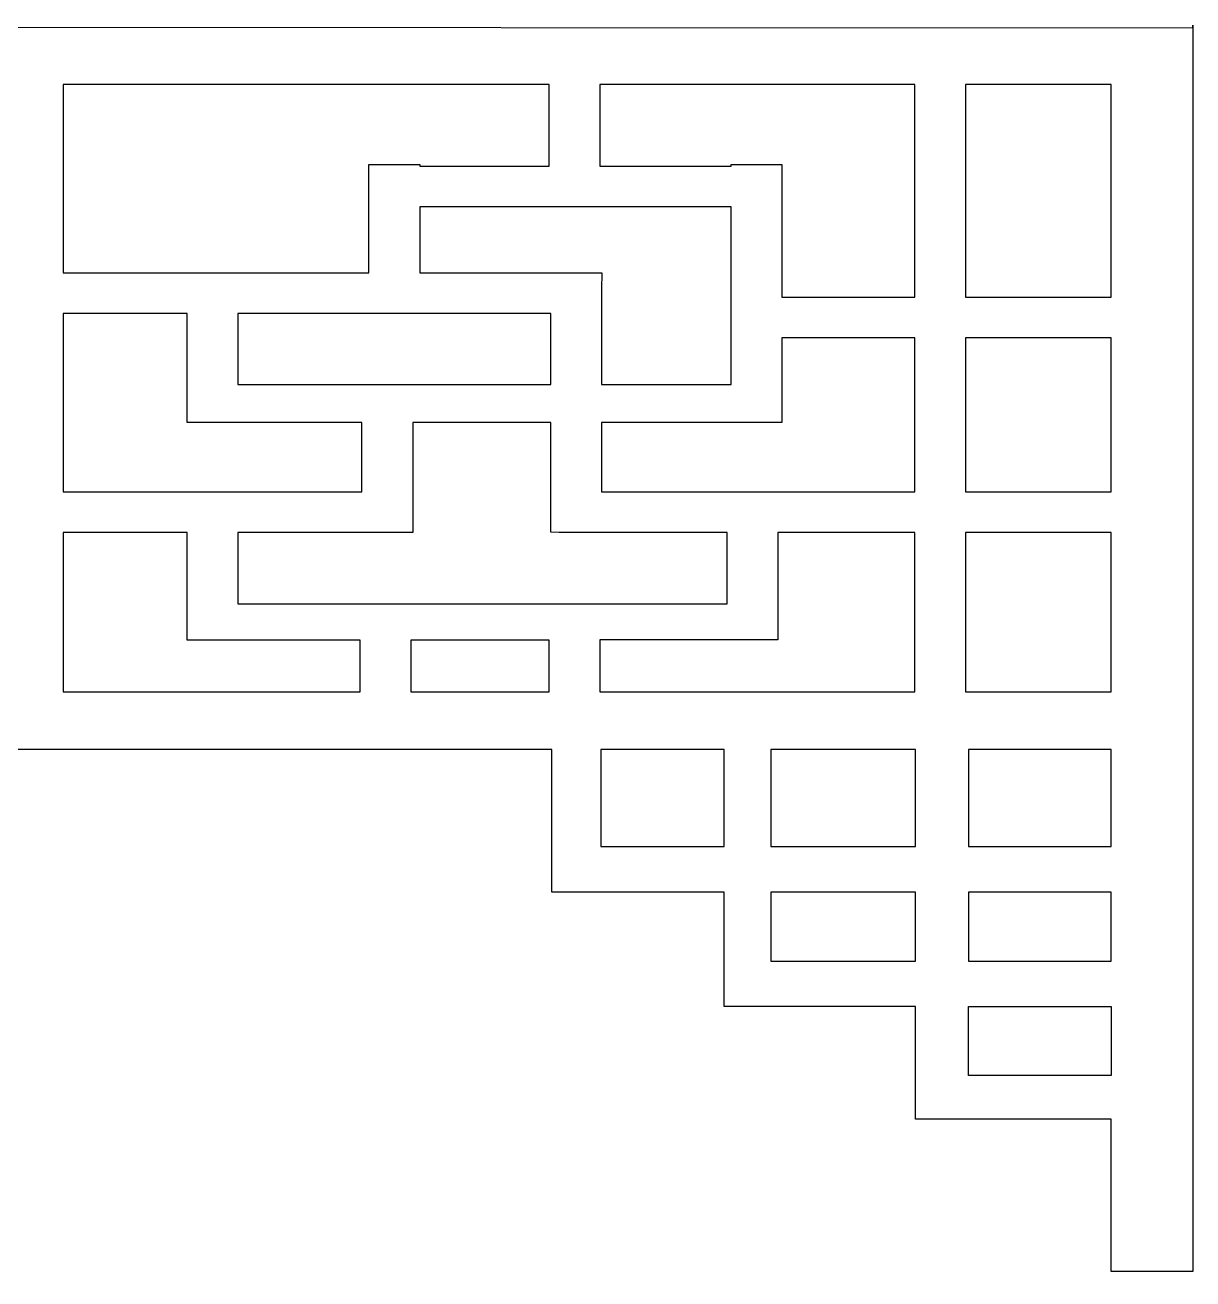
# Model space of a CAD drawing. Header units: centimetres. Extents: x -12.6 to 12.6, y -3.5 to 9.2.
# Drawn here: x 7.31 to 12.64, y -3.45 to 2.27 of the extents above; entities that cross this region are included whole.
import ezdxf

# ---------------------------------------------------------------- set-up
doc = ezdxf.new("R2010")
doc.units = ezdxf.units.CM
doc.header["$MEASUREMENT"] = 0

msp = doc.modelspace()

# ---------------------------------------------------------------- linework, layer by layer
at = {"color": 242}
for points, knots in [([(9.71681, -1.03813), (9.71681, -1.03813), (9.71681, -1.68893), (9.71681, -1.68893), (9.71681, -1.68893), (9.71681, -1.68893), (10.50429, -1.68893), (10.50429, -1.68893), (10.50429, -1.68893), (10.50429, -1.68893), (10.50429, -2.21057), (10.50429, -2.21057), (10.50429, -2.21057), (10.50429, -2.21057), (11.37797, -2.21057), (11.37797, -2.21057), (11.37797, -2.21057), (11.37797, -2.21057), (11.37797, -2.72474), (11.37797, -2.72474), (11.37797, -2.72474), (11.37797, -2.72474), (12.27171, -2.72474), (12.27171, -2.72474), (12.27171, -2.72474), (12.27171, -2.72474), (12.27171, -3.42096), (12.27171, -3.42096), (12.27171, -3.42096), (12.27171, -3.42096), (12.64448, -3.42096), (12.64448, -3.42096), (12.64448, -3.42096), (12.64448, -3.42096), (12.64448, -1.03813), (12.64448, -1.03813), (12.64448, -1.03813), (12.64448, -1.03813), (12.64448, -0.84156), (12.64448, -0.84156), (12.64448, -0.84156), (12.64448, -0.84156), (12.64448, 1.9979), (12.64448, 1.9979), (12.64448, 1.9979), (12.64448, 1.9979), (12.64448, 2.26964), (12.64448, 2.26964), (12.64448, 2.26964), (12.64448, 2.26964), (12.64448, 2.25736), (12.64448, 2.25736), (12.64448, 2.25736), (12.64448, 2.25736), (-12.63104, 2.26964), (-12.63104, 2.26964), (-12.63104, 2.26964), (-12.63104, 2.26964), (-12.63104, 1.9979), (-12.63104, 1.9979), (-12.63104, 1.9979), (-12.63104, 1.9979), (-12.63104, -0.84156), (-12.63104, -0.84156), (-12.63104, -0.84156), (-12.63104, -0.84156), (-12.63104, -1.03813), (-12.63104, -1.03813), (-12.63104, -1.03813), (-12.63104, -1.03813), (-12.63104, -3.45483), (-12.63104, -3.45483), (-12.63104, -3.45483), (-12.63104, -3.45483), (-12.25827, -3.45483), (-12.25827, -3.45483), (-12.25827, -3.45483), (-12.25827, -3.45483), (-12.25827, -2.72973), (-12.25827, -2.72973), (-12.25827, -2.72973), (-12.25827, -2.72973), (-11.35615, -2.72973), (-11.35615, -2.72973), (-11.35615, -2.72973), (-11.35615, -2.72973), (-11.35615, -2.21556), (-11.35615, -2.21556), (-11.35615, -2.21556), (-11.35615, -2.21556), (-10.49083, -2.21556), (-10.49083, -2.21556), (-10.49083, -2.21556), (-10.49083, -2.21556), (-10.49083, -1.66258), (-10.49083, -1.66258), (-10.49083, -1.66258), (-10.49083, -1.66258), (-9.68624, -1.66258), (-9.68624, -1.66258), (-9.68624, -1.66258), (-9.68624, -1.66258), (-9.68624, -1.03813), (-9.68624, -1.03813), (-9.68624, -1.03813), (-9.68624, -1.03813), (9.71681, -1.03813), (9.71681, -1.03813), (9.71681, -1.03813), (9.71681, -1.03813), (9.71681, -1.03813), (9.71681, -1.03813)], [0, 0, 0, 0, 0.0344828, 0.0344828, 0.0344828, 0.0344828, 0.0689655, 0.0689655, 0.0689655, 0.0689655, 0.1034483, 0.1034483, 0.1034483, 0.1034483, 0.137931, 0.137931, 0.137931, 0.137931, 0.1724138, 0.1724138, 0.1724138, 0.1724138, 0.2068966, 0.2068966, 0.2068966, 0.2068966, 0.2413793, 0.2413793, 0.2413793, 0.2413793, 0.2758621, 0.2758621, 0.2758621, 0.2758621, 0.3103448, 0.3103448, 0.3103448, 0.3103448, 0.3448276, 0.3448276, 0.3448276, 0.3448276, 0.3793103, 0.3793103, 0.3793103, 0.3793103, 0.4137931, 0.4137931, 0.4137931, 0.4137931, 0.4482759, 0.4482759, 0.4482759, 0.4482759, 0.4827586, 0.4827586, 0.4827586, 0.4827586, 0.5172414, 0.5172414, 0.5172414, 0.5172414, 0.5517241, 0.5517241, 0.5517241, 0.5517241, 0.5862069, 0.5862069, 0.5862069, 0.5862069, 0.6206897, 0.6206897, 0.6206897, 0.6206897, 0.6551724, 0.6551724, 0.6551724, 0.6551724, 0.6896552, 0.6896552, 0.6896552, 0.6896552, 0.7241379, 0.7241379, 0.7241379, 0.7241379, 0.7586207, 0.7586207, 0.7586207, 0.7586207, 0.7931034, 0.7931034, 0.7931034, 0.7931034, 0.8275862, 0.8275862, 0.8275862, 0.8275862, 0.862069, 0.862069, 0.862069, 0.862069, 0.8965517, 0.8965517, 0.8965517, 0.8965517, 0.9310345, 0.9310345, 0.9310345, 0.9310345, 1, 1, 1, 1]), ([(9.70476, 1.9979), (9.70476, 1.9979), (9.70476, 1.62545), (9.70476, 1.62545), (9.70476, 1.62545), (9.70476, 1.62545), (9.11371, 1.62545), (9.11371, 1.62545), (9.11371, 1.62545), (9.11371, 1.62545), (9.11371, 1.6338), (9.11371, 1.6338), (9.11371, 1.6338), (9.11371, 1.6338), (8.88208, 1.6338), (8.88208, 1.6338), (8.88208, 1.6338), (8.88208, 1.6338), (8.88208, 1.13796), (8.88208, 1.13796), (8.88208, 1.13796), (8.88208, 1.13796), (7.48537, 1.13796), (7.48537, 1.13796), (7.48537, 1.13796), (7.48537, 1.13796), (7.48537, 1.9979), (7.48537, 1.9979), (7.48537, 1.9979), (7.48537, 1.9979), (9.70476, 1.9979), (9.70476, 1.9979)], [0, 0, 0, 0, 0.1111111, 0.1111111, 0.1111111, 0.1111111, 0.2222222, 0.2222222, 0.2222222, 0.2222222, 0.3333333, 0.3333333, 0.3333333, 0.3333333, 0.4444444, 0.4444444, 0.4444444, 0.4444444, 0.5555556, 0.5555556, 0.5555556, 0.5555556, 0.6666667, 0.6666667, 0.6666667, 0.6666667, 0.7777778, 0.7777778, 0.7777778, 0.7777778, 1, 1, 1, 1]), ([(11.37409, 1.9979), (11.37409, 1.9979), (11.37409, 1.02806), (11.37409, 1.02806), (11.37409, 1.02806), (11.37409, 1.02806), (10.76705, 1.02806), (10.76705, 1.02806), (10.76705, 1.02806), (10.76705, 1.02806), (10.76705, 1.63338), (10.76705, 1.63338), (10.76705, 1.63338), (10.76705, 1.63338), (10.53543, 1.63338), (10.53543, 1.63338), (10.53543, 1.63338), (10.53543, 1.63338), (10.53543, 1.62545), (10.53543, 1.62545), (10.53543, 1.62545), (10.53543, 1.62545), (9.93638, 1.62545), (9.93638, 1.62545), (9.93638, 1.62545), (9.93638, 1.62545), (9.93638, 1.9979), (9.93638, 1.9979), (9.93638, 1.9979), (9.93638, 1.9979), (9.97883, 1.9979), (9.97883, 1.9979), (9.97883, 1.9979), (9.97883, 1.9979), (11.36516, 1.9979), (11.36516, 1.9979), (11.36516, 1.9979), (11.36516, 1.9979), (11.37409, 1.9979), (11.37409, 1.9979)], [0, 0, 0, 0, 0.0909091, 0.0909091, 0.0909091, 0.0909091, 0.1818182, 0.1818182, 0.1818182, 0.1818182, 0.2727273, 0.2727273, 0.2727273, 0.2727273, 0.3636364, 0.3636364, 0.3636364, 0.3636364, 0.4545455, 0.4545455, 0.4545455, 0.4545455, 0.5454545, 0.5454545, 0.5454545, 0.5454545, 0.6363636, 0.6363636, 0.6363636, 0.6363636, 0.7272727, 0.7272727, 0.7272727, 0.7272727, 0.8181818, 0.8181818, 0.8181818, 0.8181818, 1, 1, 1, 1]), ([(12.27171, 1.02806), (12.27171, 1.02806), (11.60572, 1.02806), (11.60572, 1.02806), (11.60572, 1.02806), (11.60572, 1.02806), (11.60572, 1.9979), (11.60572, 1.9979), (11.60572, 1.9979), (11.60572, 1.9979), (12.27171, 1.9979), (12.27171, 1.9979), (12.27171, 1.9979), (12.27171, 1.9979), (12.27171, 1.02806), (12.27171, 1.02806)], [0, 0, 0, 0, 0.2, 0.2, 0.2, 0.2, 0.4, 0.4, 0.4, 0.4, 0.6, 0.6, 0.6, 0.6, 1, 1, 1, 1]), ([(9.94437, 1.06264), (9.94437, 1.06264), (9.94536, 1.13853), (9.94536, 1.13853), (9.94536, 1.13853), (9.94536, 1.13853), (9.92324, 1.13796), (9.92324, 1.13796), (9.92324, 1.13796), (9.92324, 1.13796), (9.11371, 1.13796), (9.11371, 1.13796), (9.11371, 1.13796), (9.11371, 1.13796), (9.11371, 1.43965), (9.11371, 1.43965), (9.11371, 1.43965), (9.11371, 1.43965), (10.53543, 1.43965), (10.53543, 1.43965), (10.53543, 1.43965), (10.53543, 1.43965), (10.53543, 0.62916), (10.53543, 0.62916), (10.53543, 0.62916), (10.53543, 0.62916), (9.94437, 0.62916), (9.94437, 0.62916), (9.94437, 0.62916), (9.94437, 0.62916), (9.94437, 1.06264), (9.94437, 1.06264)], [0, 0, 0, 0, 0.1111111, 0.1111111, 0.1111111, 0.1111111, 0.2222222, 0.2222222, 0.2222222, 0.2222222, 0.3333333, 0.3333333, 0.3333333, 0.3333333, 0.4444444, 0.4444444, 0.4444444, 0.4444444, 0.5555556, 0.5555556, 0.5555556, 0.5555556, 0.6666667, 0.6666667, 0.6666667, 0.6666667, 0.7777778, 0.7777778, 0.7777778, 0.7777778, 1, 1, 1, 1]), ([(7.48537, 0.95216), (7.48537, 0.95216), (8.05142, 0.95216), (8.05142, 0.95216), (8.05142, 0.95216), (8.05142, 0.95216), (8.05142, 0.45512), (8.05142, 0.45512), (8.05142, 0.45512), (8.05142, 0.45512), (8.28304, 0.45512), (8.28304, 0.45512), (8.28304, 0.45512), (8.28304, 0.45512), (8.85013, 0.45512), (8.85013, 0.45512), (8.85013, 0.45512), (8.85013, 0.45512), (8.85013, 0.13932), (8.85013, 0.13932), (8.85013, 0.13932), (8.85013, 0.13932), (7.48537, 0.13932), (7.48537, 0.13932), (7.48537, 0.13932), (7.48537, 0.13932), (7.48537, 0.95216), (7.48537, 0.95216)], [0, 0, 0, 0, 0.125, 0.125, 0.125, 0.125, 0.25, 0.25, 0.25, 0.25, 0.375, 0.375, 0.375, 0.375, 0.5, 0.5, 0.5, 0.5, 0.625, 0.625, 0.625, 0.625, 0.75, 0.75, 0.75, 0.75, 1, 1, 1, 1]), ([(9.71274, 0.95216), (9.71274, 0.95216), (9.71274, 0.62916), (9.71274, 0.62916), (9.71274, 0.62916), (9.71274, 0.62916), (8.28304, 0.62916), (8.28304, 0.62916), (8.28304, 0.62916), (8.28304, 0.62916), (8.28304, 0.95216), (8.28304, 0.95216), (8.28304, 0.95216), (8.28304, 0.95216), (9.71274, 0.95216), (9.71274, 0.95216)], [0, 0, 0, 0, 0.2, 0.2, 0.2, 0.2, 0.4, 0.4, 0.4, 0.4, 0.6, 0.6, 0.6, 0.6, 1, 1, 1, 1]), ([(9.94437, 0.45512), (9.94437, 0.45512), (10.53543, 0.45512), (10.53543, 0.45512), (10.53543, 0.45512), (10.53543, 0.45512), (10.76705, 0.45512), (10.76705, 0.45512), (10.76705, 0.45512), (10.76705, 0.45512), (10.76705, 0.84226), (10.76705, 0.84226), (10.76705, 0.84226), (10.76705, 0.84226), (11.37409, 0.84226), (11.37409, 0.84226), (11.37409, 0.84226), (11.37409, 0.84226), (11.37409, 0.13932), (11.37409, 0.13932), (11.37409, 0.13932), (11.37409, 0.13932), (9.94437, 0.13932), (9.94437, 0.13932), (9.94437, 0.13932), (9.94437, 0.13932), (9.94437, 0.45512), (9.94437, 0.45512)], [0, 0, 0, 0, 0.125, 0.125, 0.125, 0.125, 0.25, 0.25, 0.25, 0.25, 0.375, 0.375, 0.375, 0.375, 0.5, 0.5, 0.5, 0.5, 0.625, 0.625, 0.625, 0.625, 0.75, 0.75, 0.75, 0.75, 1, 1, 1, 1]), ([(12.27171, 0.13932), (12.27171, 0.13932), (11.60572, 0.13932), (11.60572, 0.13932), (11.60572, 0.13932), (11.60572, 0.13932), (11.60572, 0.84226), (11.60572, 0.84226), (11.60572, 0.84226), (11.60572, 0.84226), (12.27171, 0.84226), (12.27171, 0.84226), (12.27171, 0.84226), (12.27171, 0.84226), (12.27171, 0.13932), (12.27171, 0.13932)], [0, 0, 0, 0, 0.2, 0.2, 0.2, 0.2, 0.4, 0.4, 0.4, 0.4, 0.6, 0.6, 0.6, 0.6, 1, 1, 1, 1]), ([(8.28304, -0.04647), (8.28304, -0.04647), (9.04162, -0.04647), (9.04162, -0.04647), (9.04162, -0.04647), (9.04162, -0.04647), (9.08271, -0.04729), (9.08271, -0.04729), (9.08271, -0.04729), (9.08271, -0.04729), (9.08176, -0.00729), (9.08176, -0.00729), (9.08176, -0.00729), (9.08176, -0.00729), (9.08176, 0.45512), (9.08176, 0.45512), (9.08176, 0.45512), (9.08176, 0.45512), (9.71274, 0.45512), (9.71274, 0.45512), (9.71274, 0.45512), (9.71274, 0.45512), (9.71274, -0.00729), (9.71274, -0.00729), (9.71274, -0.00729), (9.71274, -0.00729), (9.71234, -0.04494), (9.71234, -0.04494), (9.71234, -0.04494), (9.71234, -0.04494), (9.75048, -0.04647), (9.75048, -0.04647), (9.75048, -0.04647), (9.75048, -0.04647), (10.5178, -0.04647), (10.5178, -0.04647), (10.5178, -0.04647), (10.5178, -0.04647), (10.5178, -0.37196), (10.5178, -0.37196), (10.5178, -0.37196), (10.5178, -0.37196), (8.28304, -0.37196), (8.28304, -0.37196), (8.28304, -0.37196), (8.28304, -0.37196), (8.28304, -0.04647), (8.28304, -0.04647)], [0, 0, 0, 0, 0.0769231, 0.0769231, 0.0769231, 0.0769231, 0.1538462, 0.1538462, 0.1538462, 0.1538462, 0.2307692, 0.2307692, 0.2307692, 0.2307692, 0.3076923, 0.3076923, 0.3076923, 0.3076923, 0.3846154, 0.3846154, 0.3846154, 0.3846154, 0.4615385, 0.4615385, 0.4615385, 0.4615385, 0.5384615, 0.5384615, 0.5384615, 0.5384615, 0.6153846, 0.6153846, 0.6153846, 0.6153846, 0.6923077, 0.6923077, 0.6923077, 0.6923077, 0.7692308, 0.7692308, 0.7692308, 0.7692308, 0.8461538, 0.8461538, 0.8461538, 0.8461538, 1, 1, 1, 1]), ([(7.48537, -0.04647), (7.48537, -0.04647), (8.05142, -0.04647), (8.05142, -0.04647), (8.05142, -0.04647), (8.05142, -0.04647), (8.05142, -0.53904), (8.05142, -0.53904), (8.05142, -0.53904), (8.05142, -0.53904), (8.28304, -0.53904), (8.28304, -0.53904), (8.28304, -0.53904), (8.28304, -0.53904), (8.84215, -0.53862), (8.84215, -0.53862), (8.84215, -0.53862), (8.84215, -0.53862), (8.84215, -0.77446), (8.84215, -0.77446), (8.84215, -0.77446), (8.84215, -0.77446), (7.48537, -0.77446), (7.48537, -0.77446), (7.48537, -0.77446), (7.48537, -0.77446), (7.48537, -0.04647), (7.48537, -0.04647)], [0, 0, 0, 0, 0.125, 0.125, 0.125, 0.125, 0.25, 0.25, 0.25, 0.25, 0.375, 0.375, 0.375, 0.375, 0.5, 0.5, 0.5, 0.5, 0.625, 0.625, 0.625, 0.625, 0.75, 0.75, 0.75, 0.75, 1, 1, 1, 1]), ([(9.93638, -0.77446), (9.93638, -0.77446), (9.93638, -0.53779), (9.93638, -0.53779), (9.93638, -0.53779), (9.93638, -0.53779), (10.5178, -0.53735), (10.5178, -0.53735), (10.5178, -0.53735), (10.5178, -0.53735), (10.74943, -0.53735), (10.74943, -0.53735), (10.74943, -0.53735), (10.74943, -0.53735), (10.74943, -0.04647), (10.74943, -0.04647), (10.74943, -0.04647), (10.74943, -0.04647), (11.37409, -0.04647), (11.37409, -0.04647), (11.37409, -0.04647), (11.37409, -0.04647), (11.37409, -0.77446), (11.37409, -0.77446), (11.37409, -0.77446), (11.37409, -0.77446), (11.36516, -0.77446), (11.36516, -0.77446), (11.36516, -0.77446), (11.36516, -0.77446), (9.97883, -0.77446), (9.97883, -0.77446), (9.97883, -0.77446), (9.97883, -0.77446), (9.93638, -0.77446), (9.93638, -0.77446)], [0, 0, 0, 0, 0.1, 0.1, 0.1, 0.1, 0.2, 0.2, 0.2, 0.2, 0.3, 0.3, 0.3, 0.3, 0.4, 0.4, 0.4, 0.4, 0.5, 0.5, 0.5, 0.5, 0.6, 0.6, 0.6, 0.6, 0.7, 0.7, 0.7, 0.7, 0.8, 0.8, 0.8, 0.8, 1, 1, 1, 1]), ([(11.60572, -0.77446), (11.60572, -0.77446), (11.60572, -0.04647), (11.60572, -0.04647), (11.60572, -0.04647), (11.60572, -0.04647), (12.27171, -0.04647), (12.27171, -0.04647), (12.27171, -0.04647), (12.27171, -0.04647), (12.27171, -0.77446), (12.27171, -0.77446), (12.27171, -0.77446), (12.27171, -0.77446), (11.60572, -0.77446), (11.60572, -0.77446)], [0, 0, 0, 0, 0.2, 0.2, 0.2, 0.2, 0.4, 0.4, 0.4, 0.4, 0.6, 0.6, 0.6, 0.6, 1, 1, 1, 1]), ([(9.07378, -0.77446), (9.07378, -0.77446), (9.07378, -0.53844), (9.07378, -0.53844), (9.07378, -0.53844), (9.07378, -0.53844), (9.70476, -0.53796), (9.70476, -0.53796), (9.70476, -0.53796), (9.70476, -0.53796), (9.70476, -0.77446), (9.70476, -0.77446), (9.70476, -0.77446), (9.70476, -0.77446), (9.14704, -0.77446), (9.14704, -0.77446), (9.14704, -0.77446), (9.14704, -0.77446), (9.07378, -0.77446), (9.07378, -0.77446)], [0, 0, 0, 0, 0.1666667, 0.1666667, 0.1666667, 0.1666667, 0.3333333, 0.3333333, 0.3333333, 0.3333333, 0.5, 0.5, 0.5, 0.5, 0.6666667, 0.6666667, 0.6666667, 0.6666667, 1, 1, 1, 1]), ([(9.94153, -1.03813), (9.94153, -1.03813), (10.50429, -1.03813), (10.50429, -1.03813), (10.50429, -1.03813), (10.50429, -1.03813), (10.50429, -1.47998), (10.50429, -1.47998), (10.50429, -1.47998), (10.50429, -1.47998), (9.94153, -1.47998), (9.94153, -1.47998), (9.94153, -1.47998), (9.94153, -1.47998), (9.94153, -1.03813), (9.94153, -1.03813), (9.94153, -1.03813), (9.94153, -1.03813), (9.94153, -1.03813), (9.94153, -1.03813)], [0, 0, 0, 0, 0.1666667, 0.1666667, 0.1666667, 0.1666667, 0.3333333, 0.3333333, 0.3333333, 0.3333333, 0.5, 0.5, 0.5, 0.5, 0.6666667, 0.6666667, 0.6666667, 0.6666667, 1, 1, 1, 1]), ([(10.71759, -1.03813), (10.71759, -1.03813), (11.37797, -1.03813), (11.37797, -1.03813), (11.37797, -1.03813), (11.37797, -1.03813), (11.37797, -1.47998), (11.37797, -1.47998), (11.37797, -1.47998), (11.37797, -1.47998), (10.71759, -1.47998), (10.71759, -1.47998), (10.71759, -1.47998), (10.71759, -1.47998), (10.71759, -1.03813), (10.71759, -1.03813)], [0, 0, 0, 0, 0.2, 0.2, 0.2, 0.2, 0.4, 0.4, 0.4, 0.4, 0.6, 0.6, 0.6, 0.6, 1, 1, 1, 1]), ([(11.61921, -1.03813), (11.61921, -1.03813), (12.27171, -1.03813), (12.27171, -1.03813), (12.27171, -1.03813), (12.27171, -1.03813), (12.27171, -1.47998), (12.27171, -1.47998), (12.27171, -1.47998), (12.27171, -1.47998), (11.61921, -1.47998), (11.61921, -1.47998), (11.61921, -1.47998), (11.61921, -1.47998), (11.61921, -1.03813), (11.61921, -1.03813), (11.61921, -1.03813), (11.61921, -1.03813), (11.61921, -1.03813), (11.61921, -1.03813)], [0, 0, 0, 0, 0.1666667, 0.1666667, 0.1666667, 0.1666667, 0.3333333, 0.3333333, 0.3333333, 0.3333333, 0.5, 0.5, 0.5, 0.5, 0.6666667, 0.6666667, 0.6666667, 0.6666667, 1, 1, 1, 1]), ([(10.71759, -1.68893), (10.71759, -1.68893), (11.37797, -1.68893), (11.37797, -1.68893), (11.37797, -1.68893), (11.37797, -1.68893), (11.37797, -2.0046), (11.37797, -2.0046), (11.37797, -2.0046), (11.37797, -2.0046), (10.71759, -2.0046), (10.71759, -2.0046), (10.71759, -2.0046), (10.71759, -2.0046), (10.71759, -1.68893), (10.71759, -1.68893)], [0, 0, 0, 0, 0.2, 0.2, 0.2, 0.2, 0.4, 0.4, 0.4, 0.4, 0.6, 0.6, 0.6, 0.6, 1, 1, 1, 1]), ([(12.27171, -1.68893), (12.27171, -1.68893), (12.27171, -2.0046), (12.27171, -2.0046), (12.27171, -2.0046), (12.27171, -2.0046), (11.61921, -2.0046), (11.61921, -2.0046), (11.61921, -2.0046), (11.61921, -2.0046), (11.61921, -1.68893), (11.61921, -1.68893), (11.61921, -1.68893), (11.61921, -1.68893), (12.27171, -1.68893), (12.27171, -1.68893), (12.27171, -1.68893), (12.27171, -1.68893), (12.27171, -1.68893), (12.27171, -1.68893)], [0, 0, 0, 0, 0.1666667, 0.1666667, 0.1666667, 0.1666667, 0.3333333, 0.3333333, 0.3333333, 0.3333333, 0.5, 0.5, 0.5, 0.5, 0.6666667, 0.6666667, 0.6666667, 0.6666667, 1, 1, 1, 1]), ([(12.27171, -2.21057), (12.27171, -2.21057), (11.61921, -2.21057), (11.61921, -2.21057), (11.61921, -2.21057), (11.61921, -2.21057), (11.61921, -2.52548), (11.61921, -2.52548), (11.61921, -2.52548), (11.61921, -2.52548), (12.27171, -2.52548), (12.27171, -2.52548), (12.27171, -2.52548), (12.27171, -2.52548), (12.27171, -2.21057), (12.27171, -2.21057)], [0, 0, 0, 0, 0.2, 0.2, 0.2, 0.2, 0.4, 0.4, 0.4, 0.4, 0.6, 0.6, 0.6, 0.6, 1, 1, 1, 1])]:
    msp.add_open_spline(points, degree=3, knots=knots, dxfattribs=at)
at = {"color": 242, "lineweight": 9}
for points, knots in [([(9.71681, -1.03813), (9.71681, -1.03813), (9.71681, -1.68893), (9.71681, -1.68893), (9.71681, -1.68893), (9.71681, -1.68893), (10.50429, -1.68893), (10.50429, -1.68893), (10.50429, -1.68893), (10.50429, -1.68893), (10.50429, -2.21057), (10.50429, -2.21057), (10.50429, -2.21057), (10.50429, -2.21057), (11.37797, -2.21057), (11.37797, -2.21057), (11.37797, -2.21057), (11.37797, -2.21057), (11.37797, -2.72474), (11.37797, -2.72474), (11.37797, -2.72474), (11.37797, -2.72474), (12.27171, -2.72474), (12.27171, -2.72474), (12.27171, -2.72474), (12.27171, -2.72474), (12.27171, -3.42096), (12.27171, -3.42096), (12.27171, -3.42096), (12.27171, -3.42096), (12.64448, -3.42096), (12.64448, -3.42096), (12.64448, -3.42096), (12.64448, -3.42096), (12.64448, -1.03813), (12.64448, -1.03813), (12.64448, -1.03813), (12.64448, -1.03813), (12.64448, -0.84156), (12.64448, -0.84156), (12.64448, -0.84156), (12.64448, -0.84156), (12.64448, 1.9979), (12.64448, 1.9979), (12.64448, 1.9979), (12.64448, 1.9979), (12.64448, 2.26964), (12.64448, 2.26964), (12.64448, 2.26964), (12.64448, 2.26964), (12.64448, 2.25736), (12.64448, 2.25736), (12.64448, 2.25736), (12.64448, 2.25736), (-12.63104, 2.26964), (-12.63104, 2.26964), (-12.63104, 2.26964), (-12.63104, 2.26964), (-12.63104, 1.9979), (-12.63104, 1.9979), (-12.63104, 1.9979), (-12.63104, 1.9979), (-12.63104, -0.84156), (-12.63104, -0.84156), (-12.63104, -0.84156), (-12.63104, -0.84156), (-12.63104, -1.03813), (-12.63104, -1.03813), (-12.63104, -1.03813), (-12.63104, -1.03813), (-12.63104, -3.45483), (-12.63104, -3.45483), (-12.63104, -3.45483), (-12.63104, -3.45483), (-12.25827, -3.45483), (-12.25827, -3.45483), (-12.25827, -3.45483), (-12.25827, -3.45483), (-12.25827, -2.72973), (-12.25827, -2.72973), (-12.25827, -2.72973), (-12.25827, -2.72973), (-11.35615, -2.72973), (-11.35615, -2.72973), (-11.35615, -2.72973), (-11.35615, -2.72973), (-11.35615, -2.21556), (-11.35615, -2.21556), (-11.35615, -2.21556), (-11.35615, -2.21556), (-10.49083, -2.21556), (-10.49083, -2.21556), (-10.49083, -2.21556), (-10.49083, -2.21556), (-10.49083, -1.66258), (-10.49083, -1.66258), (-10.49083, -1.66258), (-10.49083, -1.66258), (-9.68624, -1.66258), (-9.68624, -1.66258), (-9.68624, -1.66258), (-9.68624, -1.66258), (-9.68624, -1.03813), (-9.68624, -1.03813), (-9.68624, -1.03813), (-9.68624, -1.03813), (9.71681, -1.03813), (9.71681, -1.03813)], [0, 0, 0, 0, 0.0357143, 0.0357143, 0.0357143, 0.0357143, 0.0714286, 0.0714286, 0.0714286, 0.0714286, 0.1071429, 0.1071429, 0.1071429, 0.1071429, 0.1428571, 0.1428571, 0.1428571, 0.1428571, 0.1785714, 0.1785714, 0.1785714, 0.1785714, 0.2142857, 0.2142857, 0.2142857, 0.2142857, 0.25, 0.25, 0.25, 0.25, 0.2857143, 0.2857143, 0.2857143, 0.2857143, 0.3214286, 0.3214286, 0.3214286, 0.3214286, 0.3571429, 0.3571429, 0.3571429, 0.3571429, 0.3928571, 0.3928571, 0.3928571, 0.3928571, 0.4285714, 0.4285714, 0.4285714, 0.4285714, 0.4642857, 0.4642857, 0.4642857, 0.4642857, 0.5, 0.5, 0.5, 0.5, 0.5357143, 0.5357143, 0.5357143, 0.5357143, 0.5714286, 0.5714286, 0.5714286, 0.5714286, 0.6071429, 0.6071429, 0.6071429, 0.6071429, 0.6428571, 0.6428571, 0.6428571, 0.6428571, 0.6785714, 0.6785714, 0.6785714, 0.6785714, 0.7142857, 0.7142857, 0.7142857, 0.7142857, 0.75, 0.75, 0.75, 0.75, 0.7857143, 0.7857143, 0.7857143, 0.7857143, 0.8214286, 0.8214286, 0.8214286, 0.8214286, 0.8571429, 0.8571429, 0.8571429, 0.8571429, 0.8928571, 0.8928571, 0.8928571, 0.8928571, 0.9285714, 0.9285714, 0.9285714, 0.9285714, 1, 1, 1, 1]), ([(9.70476, 1.9979), (9.70476, 1.9979), (9.70476, 1.62545), (9.70476, 1.62545), (9.70476, 1.62545), (9.70476, 1.62545), (9.11371, 1.62545), (9.11371, 1.62545), (9.11371, 1.62545), (9.11371, 1.62545), (9.11371, 1.6338), (9.11371, 1.6338), (9.11371, 1.6338), (9.11371, 1.6338), (8.88208, 1.6338), (8.88208, 1.6338), (8.88208, 1.6338), (8.88208, 1.6338), (8.88208, 1.13796), (8.88208, 1.13796), (8.88208, 1.13796), (8.88208, 1.13796), (7.48537, 1.13796), (7.48537, 1.13796), (7.48537, 1.13796), (7.48537, 1.13796), (7.48537, 1.9979), (7.48537, 1.9979), (7.48537, 1.9979), (7.48537, 1.9979), (9.70476, 1.9979), (9.70476, 1.9979)], [0, 0, 0, 0, 0.1111111, 0.1111111, 0.1111111, 0.1111111, 0.2222222, 0.2222222, 0.2222222, 0.2222222, 0.3333333, 0.3333333, 0.3333333, 0.3333333, 0.4444444, 0.4444444, 0.4444444, 0.4444444, 0.5555556, 0.5555556, 0.5555556, 0.5555556, 0.6666667, 0.6666667, 0.6666667, 0.6666667, 0.7777778, 0.7777778, 0.7777778, 0.7777778, 1, 1, 1, 1]), ([(11.37409, 1.9979), (11.37409, 1.9979), (11.37409, 1.02806), (11.37409, 1.02806), (11.37409, 1.02806), (11.37409, 1.02806), (10.76705, 1.02806), (10.76705, 1.02806), (10.76705, 1.02806), (10.76705, 1.02806), (10.76705, 1.63338), (10.76705, 1.63338), (10.76705, 1.63338), (10.76705, 1.63338), (10.53543, 1.63338), (10.53543, 1.63338), (10.53543, 1.63338), (10.53543, 1.63338), (10.53543, 1.62545), (10.53543, 1.62545), (10.53543, 1.62545), (10.53543, 1.62545), (9.93638, 1.62545), (9.93638, 1.62545), (9.93638, 1.62545), (9.93638, 1.62545), (9.93638, 1.9979), (9.93638, 1.9979), (9.93638, 1.9979), (9.93638, 1.9979), (9.97883, 1.9979), (9.97883, 1.9979), (9.97883, 1.9979), (9.97883, 1.9979), (11.36516, 1.9979), (11.36516, 1.9979), (11.36516, 1.9979), (11.36516, 1.9979), (11.37409, 1.9979), (11.37409, 1.9979)], [0, 0, 0, 0, 0.0909091, 0.0909091, 0.0909091, 0.0909091, 0.1818182, 0.1818182, 0.1818182, 0.1818182, 0.2727273, 0.2727273, 0.2727273, 0.2727273, 0.3636364, 0.3636364, 0.3636364, 0.3636364, 0.4545455, 0.4545455, 0.4545455, 0.4545455, 0.5454545, 0.5454545, 0.5454545, 0.5454545, 0.6363636, 0.6363636, 0.6363636, 0.6363636, 0.7272727, 0.7272727, 0.7272727, 0.7272727, 0.8181818, 0.8181818, 0.8181818, 0.8181818, 1, 1, 1, 1]), ([(12.27171, 1.02806), (12.27171, 1.02806), (11.60572, 1.02806), (11.60572, 1.02806), (11.60572, 1.02806), (11.60572, 1.02806), (11.60572, 1.9979), (11.60572, 1.9979), (11.60572, 1.9979), (11.60572, 1.9979), (12.27171, 1.9979), (12.27171, 1.9979), (12.27171, 1.9979), (12.27171, 1.9979), (12.27171, 1.02806), (12.27171, 1.02806)], [0, 0, 0, 0, 0.2, 0.2, 0.2, 0.2, 0.4, 0.4, 0.4, 0.4, 0.6, 0.6, 0.6, 0.6, 1, 1, 1, 1]), ([(9.94437, 1.06264), (9.94437, 1.06264), (9.94536, 1.13853), (9.94536, 1.13853), (9.94536, 1.13853), (9.94536, 1.13853), (9.92324, 1.13796), (9.92324, 1.13796), (9.92324, 1.13796), (9.92324, 1.13796), (9.11371, 1.13796), (9.11371, 1.13796), (9.11371, 1.13796), (9.11371, 1.13796), (9.11371, 1.43965), (9.11371, 1.43965), (9.11371, 1.43965), (9.11371, 1.43965), (10.53543, 1.43965), (10.53543, 1.43965), (10.53543, 1.43965), (10.53543, 1.43965), (10.53543, 0.62916), (10.53543, 0.62916), (10.53543, 0.62916), (10.53543, 0.62916), (9.94437, 0.62916), (9.94437, 0.62916), (9.94437, 0.62916), (9.94437, 0.62916), (9.94437, 1.06264), (9.94437, 1.06264)], [0, 0, 0, 0, 0.1111111, 0.1111111, 0.1111111, 0.1111111, 0.2222222, 0.2222222, 0.2222222, 0.2222222, 0.3333333, 0.3333333, 0.3333333, 0.3333333, 0.4444444, 0.4444444, 0.4444444, 0.4444444, 0.5555556, 0.5555556, 0.5555556, 0.5555556, 0.6666667, 0.6666667, 0.6666667, 0.6666667, 0.7777778, 0.7777778, 0.7777778, 0.7777778, 1, 1, 1, 1]), ([(7.48537, 0.95216), (7.48537, 0.95216), (8.05142, 0.95216), (8.05142, 0.95216), (8.05142, 0.95216), (8.05142, 0.95216), (8.05142, 0.45512), (8.05142, 0.45512), (8.05142, 0.45512), (8.05142, 0.45512), (8.28304, 0.45512), (8.28304, 0.45512), (8.28304, 0.45512), (8.28304, 0.45512), (8.85013, 0.45512), (8.85013, 0.45512), (8.85013, 0.45512), (8.85013, 0.45512), (8.85013, 0.13932), (8.85013, 0.13932), (8.85013, 0.13932), (8.85013, 0.13932), (7.48537, 0.13932), (7.48537, 0.13932), (7.48537, 0.13932), (7.48537, 0.13932), (7.48537, 0.95216), (7.48537, 0.95216)], [0, 0, 0, 0, 0.125, 0.125, 0.125, 0.125, 0.25, 0.25, 0.25, 0.25, 0.375, 0.375, 0.375, 0.375, 0.5, 0.5, 0.5, 0.5, 0.625, 0.625, 0.625, 0.625, 0.75, 0.75, 0.75, 0.75, 1, 1, 1, 1]), ([(9.71274, 0.95216), (9.71274, 0.95216), (9.71274, 0.62916), (9.71274, 0.62916), (9.71274, 0.62916), (9.71274, 0.62916), (8.28304, 0.62916), (8.28304, 0.62916), (8.28304, 0.62916), (8.28304, 0.62916), (8.28304, 0.95216), (8.28304, 0.95216), (8.28304, 0.95216), (8.28304, 0.95216), (9.71274, 0.95216), (9.71274, 0.95216)], [0, 0, 0, 0, 0.2, 0.2, 0.2, 0.2, 0.4, 0.4, 0.4, 0.4, 0.6, 0.6, 0.6, 0.6, 1, 1, 1, 1]), ([(9.94437, 0.45512), (9.94437, 0.45512), (10.53543, 0.45512), (10.53543, 0.45512), (10.53543, 0.45512), (10.53543, 0.45512), (10.76705, 0.45512), (10.76705, 0.45512), (10.76705, 0.45512), (10.76705, 0.45512), (10.76705, 0.84226), (10.76705, 0.84226), (10.76705, 0.84226), (10.76705, 0.84226), (11.37409, 0.84226), (11.37409, 0.84226), (11.37409, 0.84226), (11.37409, 0.84226), (11.37409, 0.13932), (11.37409, 0.13932), (11.37409, 0.13932), (11.37409, 0.13932), (9.94437, 0.13932), (9.94437, 0.13932), (9.94437, 0.13932), (9.94437, 0.13932), (9.94437, 0.45512), (9.94437, 0.45512)], [0, 0, 0, 0, 0.125, 0.125, 0.125, 0.125, 0.25, 0.25, 0.25, 0.25, 0.375, 0.375, 0.375, 0.375, 0.5, 0.5, 0.5, 0.5, 0.625, 0.625, 0.625, 0.625, 0.75, 0.75, 0.75, 0.75, 1, 1, 1, 1]), ([(12.27171, 0.13932), (12.27171, 0.13932), (11.60572, 0.13932), (11.60572, 0.13932), (11.60572, 0.13932), (11.60572, 0.13932), (11.60572, 0.84226), (11.60572, 0.84226), (11.60572, 0.84226), (11.60572, 0.84226), (12.27171, 0.84226), (12.27171, 0.84226), (12.27171, 0.84226), (12.27171, 0.84226), (12.27171, 0.13932), (12.27171, 0.13932)], [0, 0, 0, 0, 0.2, 0.2, 0.2, 0.2, 0.4, 0.4, 0.4, 0.4, 0.6, 0.6, 0.6, 0.6, 1, 1, 1, 1]), ([(8.28304, -0.04647), (8.28304, -0.04647), (9.04162, -0.04647), (9.04162, -0.04647), (9.04162, -0.04647), (9.04162, -0.04647), (9.08271, -0.04729), (9.08271, -0.04729), (9.08271, -0.04729), (9.08271, -0.04729), (9.08176, -0.00729), (9.08176, -0.00729), (9.08176, -0.00729), (9.08176, -0.00729), (9.08176, 0.45512), (9.08176, 0.45512), (9.08176, 0.45512), (9.08176, 0.45512), (9.71274, 0.45512), (9.71274, 0.45512), (9.71274, 0.45512), (9.71274, 0.45512), (9.71274, -0.00729), (9.71274, -0.00729), (9.71274, -0.00729), (9.71274, -0.00729), (9.71234, -0.04494), (9.71234, -0.04494), (9.71234, -0.04494), (9.71234, -0.04494), (9.75048, -0.04647), (9.75048, -0.04647), (9.75048, -0.04647), (9.75048, -0.04647), (10.5178, -0.04647), (10.5178, -0.04647), (10.5178, -0.04647), (10.5178, -0.04647), (10.5178, -0.37196), (10.5178, -0.37196), (10.5178, -0.37196), (10.5178, -0.37196), (8.28304, -0.37196), (8.28304, -0.37196), (8.28304, -0.37196), (8.28304, -0.37196), (8.28304, -0.04647), (8.28304, -0.04647)], [0, 0, 0, 0, 0.0769231, 0.0769231, 0.0769231, 0.0769231, 0.1538462, 0.1538462, 0.1538462, 0.1538462, 0.2307692, 0.2307692, 0.2307692, 0.2307692, 0.3076923, 0.3076923, 0.3076923, 0.3076923, 0.3846154, 0.3846154, 0.3846154, 0.3846154, 0.4615385, 0.4615385, 0.4615385, 0.4615385, 0.5384615, 0.5384615, 0.5384615, 0.5384615, 0.6153846, 0.6153846, 0.6153846, 0.6153846, 0.6923077, 0.6923077, 0.6923077, 0.6923077, 0.7692308, 0.7692308, 0.7692308, 0.7692308, 0.8461538, 0.8461538, 0.8461538, 0.8461538, 1, 1, 1, 1]), ([(7.48537, -0.04647), (7.48537, -0.04647), (8.05142, -0.04647), (8.05142, -0.04647), (8.05142, -0.04647), (8.05142, -0.04647), (8.05142, -0.53904), (8.05142, -0.53904), (8.05142, -0.53904), (8.05142, -0.53904), (8.28304, -0.53904), (8.28304, -0.53904), (8.28304, -0.53904), (8.28304, -0.53904), (8.84215, -0.53862), (8.84215, -0.53862), (8.84215, -0.53862), (8.84215, -0.53862), (8.84215, -0.77446), (8.84215, -0.77446), (8.84215, -0.77446), (8.84215, -0.77446), (7.48537, -0.77446), (7.48537, -0.77446), (7.48537, -0.77446), (7.48537, -0.77446), (7.48537, -0.04647), (7.48537, -0.04647)], [0, 0, 0, 0, 0.125, 0.125, 0.125, 0.125, 0.25, 0.25, 0.25, 0.25, 0.375, 0.375, 0.375, 0.375, 0.5, 0.5, 0.5, 0.5, 0.625, 0.625, 0.625, 0.625, 0.75, 0.75, 0.75, 0.75, 1, 1, 1, 1]), ([(9.93638, -0.77446), (9.93638, -0.77446), (9.93638, -0.53779), (9.93638, -0.53779), (9.93638, -0.53779), (9.93638, -0.53779), (10.5178, -0.53735), (10.5178, -0.53735), (10.5178, -0.53735), (10.5178, -0.53735), (10.74943, -0.53735), (10.74943, -0.53735), (10.74943, -0.53735), (10.74943, -0.53735), (10.74943, -0.04647), (10.74943, -0.04647), (10.74943, -0.04647), (10.74943, -0.04647), (11.37409, -0.04647), (11.37409, -0.04647), (11.37409, -0.04647), (11.37409, -0.04647), (11.37409, -0.77446), (11.37409, -0.77446), (11.37409, -0.77446), (11.37409, -0.77446), (11.36516, -0.77446), (11.36516, -0.77446), (11.36516, -0.77446), (11.36516, -0.77446), (9.97883, -0.77446), (9.97883, -0.77446), (9.97883, -0.77446), (9.97883, -0.77446), (9.93638, -0.77446), (9.93638, -0.77446)], [0, 0, 0, 0, 0.1, 0.1, 0.1, 0.1, 0.2, 0.2, 0.2, 0.2, 0.3, 0.3, 0.3, 0.3, 0.4, 0.4, 0.4, 0.4, 0.5, 0.5, 0.5, 0.5, 0.6, 0.6, 0.6, 0.6, 0.7, 0.7, 0.7, 0.7, 0.8, 0.8, 0.8, 0.8, 1, 1, 1, 1]), ([(11.60572, -0.77446), (11.60572, -0.77446), (11.60572, -0.04647), (11.60572, -0.04647), (11.60572, -0.04647), (11.60572, -0.04647), (12.27171, -0.04647), (12.27171, -0.04647), (12.27171, -0.04647), (12.27171, -0.04647), (12.27171, -0.77446), (12.27171, -0.77446), (12.27171, -0.77446), (12.27171, -0.77446), (11.60572, -0.77446), (11.60572, -0.77446)], [0, 0, 0, 0, 0.2, 0.2, 0.2, 0.2, 0.4, 0.4, 0.4, 0.4, 0.6, 0.6, 0.6, 0.6, 1, 1, 1, 1]), ([(9.07378, -0.77446), (9.07378, -0.77446), (9.07378, -0.53844), (9.07378, -0.53844), (9.07378, -0.53844), (9.07378, -0.53844), (9.70476, -0.53796), (9.70476, -0.53796), (9.70476, -0.53796), (9.70476, -0.53796), (9.70476, -0.77446), (9.70476, -0.77446), (9.70476, -0.77446), (9.70476, -0.77446), (9.14704, -0.77446), (9.14704, -0.77446), (9.14704, -0.77446), (9.14704, -0.77446), (9.07378, -0.77446), (9.07378, -0.77446)], [0, 0, 0, 0, 0.1666667, 0.1666667, 0.1666667, 0.1666667, 0.3333333, 0.3333333, 0.3333333, 0.3333333, 0.5, 0.5, 0.5, 0.5, 0.6666667, 0.6666667, 0.6666667, 0.6666667, 1, 1, 1, 1]), ([(9.94153, -1.03813), (9.94153, -1.03813), (10.50429, -1.03813), (10.50429, -1.03813), (10.50429, -1.03813), (10.50429, -1.03813), (10.50429, -1.47998), (10.50429, -1.47998), (10.50429, -1.47998), (10.50429, -1.47998), (9.94153, -1.47998), (9.94153, -1.47998), (9.94153, -1.47998), (9.94153, -1.47998), (9.94153, -1.03813), (9.94153, -1.03813)], [0, 0, 0, 0, 0.2, 0.2, 0.2, 0.2, 0.4, 0.4, 0.4, 0.4, 0.6, 0.6, 0.6, 0.6, 1, 1, 1, 1]), ([(10.71759, -1.03813), (10.71759, -1.03813), (11.37797, -1.03813), (11.37797, -1.03813), (11.37797, -1.03813), (11.37797, -1.03813), (11.37797, -1.47998), (11.37797, -1.47998), (11.37797, -1.47998), (11.37797, -1.47998), (10.71759, -1.47998), (10.71759, -1.47998), (10.71759, -1.47998), (10.71759, -1.47998), (10.71759, -1.03813), (10.71759, -1.03813)], [0, 0, 0, 0, 0.2, 0.2, 0.2, 0.2, 0.4, 0.4, 0.4, 0.4, 0.6, 0.6, 0.6, 0.6, 1, 1, 1, 1]), ([(11.61921, -1.03813), (11.61921, -1.03813), (12.27171, -1.03813), (12.27171, -1.03813), (12.27171, -1.03813), (12.27171, -1.03813), (12.27171, -1.47998), (12.27171, -1.47998), (12.27171, -1.47998), (12.27171, -1.47998), (11.61921, -1.47998), (11.61921, -1.47998), (11.61921, -1.47998), (11.61921, -1.47998), (11.61921, -1.03813), (11.61921, -1.03813)], [0, 0, 0, 0, 0.2, 0.2, 0.2, 0.2, 0.4, 0.4, 0.4, 0.4, 0.6, 0.6, 0.6, 0.6, 1, 1, 1, 1]), ([(10.71759, -1.68893), (10.71759, -1.68893), (11.37797, -1.68893), (11.37797, -1.68893), (11.37797, -1.68893), (11.37797, -1.68893), (11.37797, -2.0046), (11.37797, -2.0046), (11.37797, -2.0046), (11.37797, -2.0046), (10.71759, -2.0046), (10.71759, -2.0046), (10.71759, -2.0046), (10.71759, -2.0046), (10.71759, -1.68893), (10.71759, -1.68893)], [0, 0, 0, 0, 0.2, 0.2, 0.2, 0.2, 0.4, 0.4, 0.4, 0.4, 0.6, 0.6, 0.6, 0.6, 1, 1, 1, 1]), ([(12.27171, -1.68893), (12.27171, -1.68893), (12.27171, -2.0046), (12.27171, -2.0046), (12.27171, -2.0046), (12.27171, -2.0046), (11.61921, -2.0046), (11.61921, -2.0046), (11.61921, -2.0046), (11.61921, -2.0046), (11.61921, -1.68893), (11.61921, -1.68893), (11.61921, -1.68893), (11.61921, -1.68893), (12.27171, -1.68893), (12.27171, -1.68893)], [0, 0, 0, 0, 0.2, 0.2, 0.2, 0.2, 0.4, 0.4, 0.4, 0.4, 0.6, 0.6, 0.6, 0.6, 1, 1, 1, 1]), ([(12.27171, -2.21057), (12.27171, -2.21057), (11.61921, -2.21057), (11.61921, -2.21057), (11.61921, -2.21057), (11.61921, -2.21057), (11.61921, -2.52548), (11.61921, -2.52548), (11.61921, -2.52548), (11.61921, -2.52548), (12.27171, -2.52548), (12.27171, -2.52548), (12.27171, -2.52548), (12.27171, -2.52548), (12.27171, -2.21057), (12.27171, -2.21057)], [0, 0, 0, 0, 0.2, 0.2, 0.2, 0.2, 0.4, 0.4, 0.4, 0.4, 0.6, 0.6, 0.6, 0.6, 1, 1, 1, 1])]:
    msp.add_open_spline(points, degree=3, knots=knots, dxfattribs=at)

doc.saveas('drawing.dxf')
